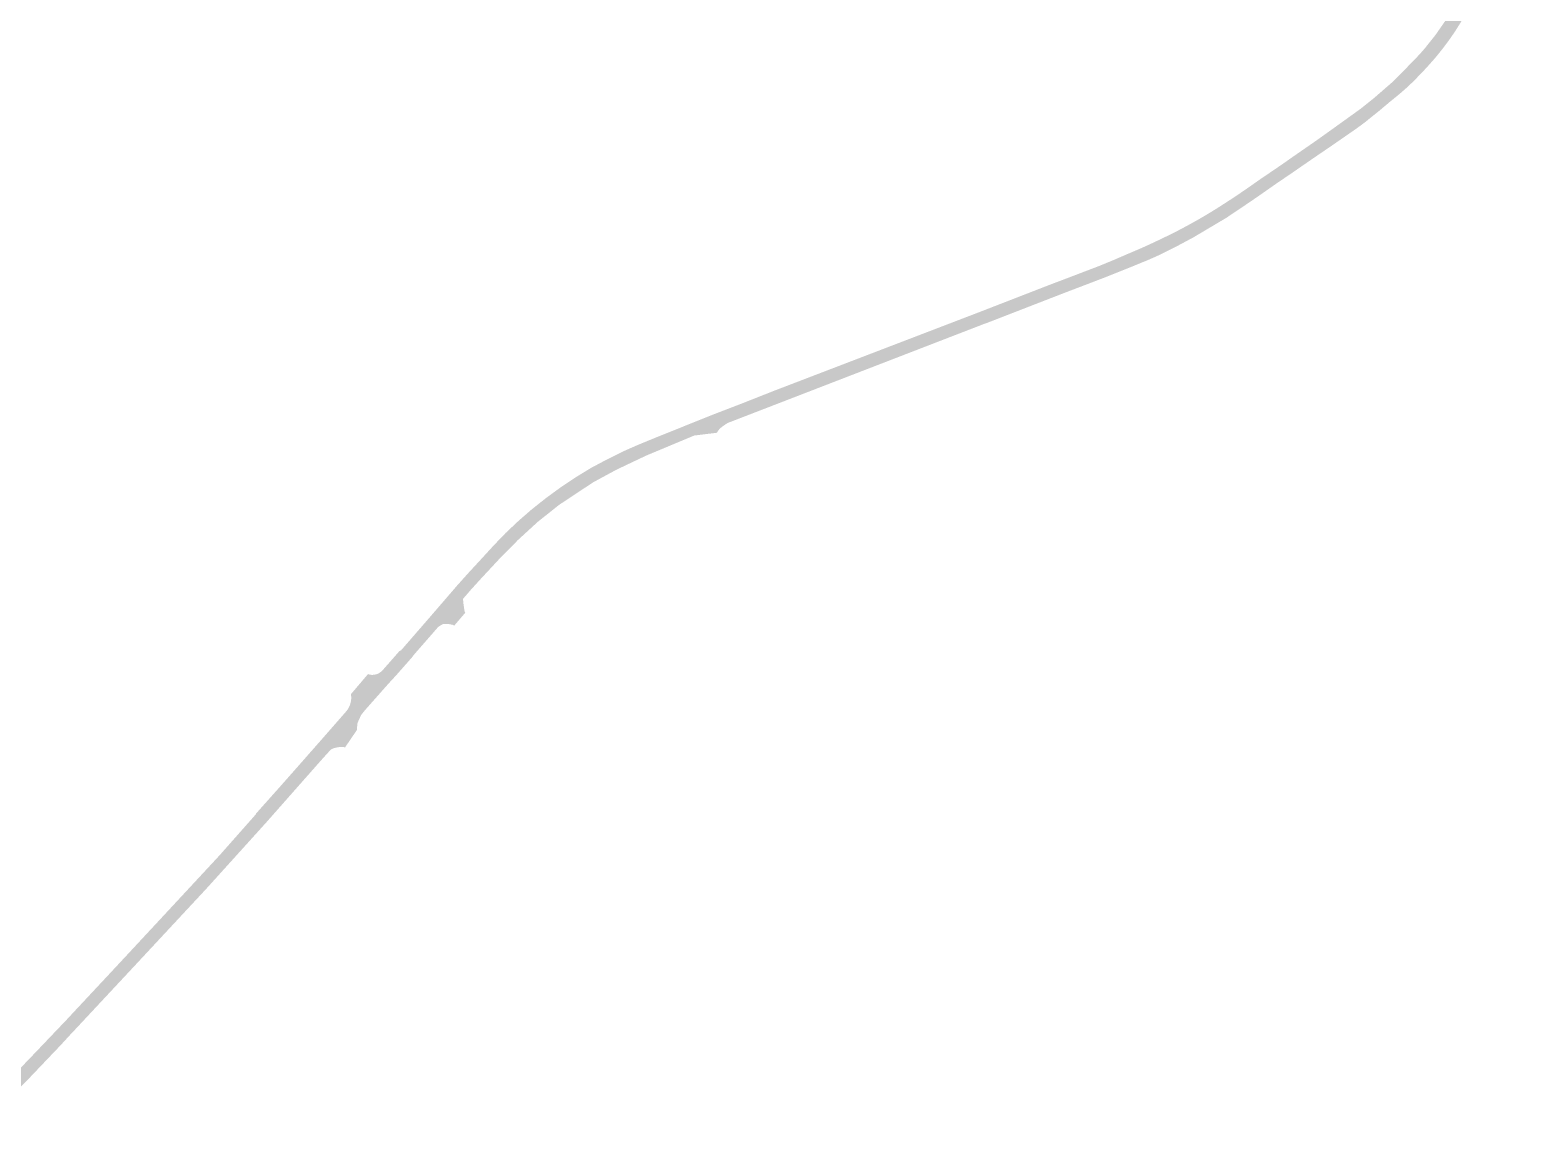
# Model space of a CAD drawing. Header units: inches. Extents: x 96822 to 101067, y 435686 to 441786.
# Drawn here: x 98478 to 99236, y 436042 to 436601 of the extents above; entities that cross this region are included whole.
import ezdxf

# ---------------------------------------------------------------- set-up
doc = ezdxf.new("R2010")
doc.units = ezdxf.units.IN
doc.header["$MEASUREMENT"] = 0

msp = doc.modelspace()

# ---------------------------------------------------------------- hatches: boundary and pattern name
for points in [[(99184.42, 436573.82), (99181.91, 436571.43), (99178.18, 436568.16), (99172.7, 436563.69), (99168.16, 436559.86), (99167.17, 436559.03), (99162.58, 436555.37), (99160.63, 436553.77), (99156.43, 436550.65), (99152.8, 436548.13), (99143.18, 436541.47), (99133.41, 436534.81), (99125.68, 436529.46), (99122.2, 436535), (99123.08, 436535.63), (99134.89, 436543.8), (99140.57, 436547.84), (99152.19, 436556.19), (99158.23, 436560.55), (99164.95, 436565.93), (99174.04, 436573.82), (99176.52, 436576.18), (99178.94, 436578.59), (99181.31, 436581.06), (99182.92, 436582.8), (99185.01, 436584.87), (99187.04, 436587), (99189.03, 436589.17), (99190.97, 436591.38), (99196.51, 436598.35), (99201.16, 436605.05), (99202.5, 436607.37), (99206.2, 436613.8), (99210.82, 436622.98), (99213.8, 436630.32), (99213.91, 436630.6), (99213.77, 436630.94), (99213.44, 436631.14), (99213, 436630.96), (99213.56, 436631.68), (99213.91, 436632.18), (99214.24, 436632.85), (99214.68, 436633.82), (99215.13, 436634.94), (99215.61, 436636.24), (99215.97, 436637.25), (99216.21, 436638.19), (99216.56, 436638.46), (99217.01, 436639), (99217.35, 436639.84), (99218.22, 436642.47), (99219.42, 436646.87), (99220.19, 436649.98), (99220.87, 436652.74), (99222.13, 436658.93), (99223.43, 436666.12), (99224.01, 436670.73), (99224.51, 436676.46), (99224.97, 436685.02), (99225.13, 436688.91), (99236.19, 436687.56), (99234.39, 436675.33), (99233.81, 436675.46), (99233.09, 436675.27), (99232.48, 436674.93), (99232.08, 436674.5), (99231.83, 436673.97), (99231.71, 436672.26), (99230.86, 436666.46), (99229.8, 436660.11), (99228.38, 436652.84), (99227.72, 436649.98), (99227.34, 436647.91), (99225.73, 436642.05), (99223.92, 436636.16), (99222.96, 436633.12), (99221.9, 436630.1), (99221.5, 436629.01), (99221.08, 436627.92), (99220.15, 436625.61), (99219.16, 436623.32), (99218.13, 436621.05), (99217.04, 436618.81), (99216.19, 436617.1), (99213.95, 436612.75), (99209.61, 436605.12), (99206.86, 436600.73), (99205.24, 436598.31), (99203.57, 436595.91), (99201.85, 436593.55), (99200.09, 436591.23), (99198.28, 436588.94), (99196.42, 436586.68), (99195.41, 436585.51), (99191.85, 436581.51), (99188.19, 436577.62), (99184.42, 436573.82)], [(99027.01, 436474.08), (99016.91, 436470.21), (99008.27, 436466.92), (99000.03, 436463.73), (98966.49, 436450.71), (98966.04, 436450.6), (98951.34, 436444.92), (98949.03, 436451.05), (98963.63, 436456.65), (99000.03, 436470.78), (99008.69, 436474.05), (99016.09, 436476.89), (99024.48, 436480.08), (99031.99, 436483.18), (99038.75, 436486.11), (99046.43, 436489.38), (99050.35, 436491.17), (99055.76, 436493.72), (99060.87, 436496.19), (99065.8, 436498.7), (99070.68, 436501.32), (99075.51, 436504.03), (99080.28, 436506.83), (99085, 436509.74), (99085.48, 436510.05), (99086.13, 436510.46), (99086.66, 436510.8), (99087.41, 436511.29), (99088.18, 436511.78), (99088.86, 436512.22), (99089.3, 436512.51), (99089.92, 436512.91), (99090.64, 436513.38), (99091.13, 436513.7), (99091.78, 436514.12), (99092.33, 436514.49), (99092.87, 436514.84), (99093.34, 436515.16), (99093.77, 436515.44), (99094.36, 436515.84), (99094.79, 436516.12), (99095.28, 436516.45), (99095.77, 436516.78), (99096.32, 436517.15), (99096.92, 436517.56), (99097.63, 436518.04), (99098.47, 436518.61), (99099.12, 436519.06), (99099.86, 436519.56), (99100.27, 436519.85), (99100.87, 436520.27), (99101.33, 436520.58), (99101.77, 436520.89), (99102.2, 436521.19), (99106.38, 436524.14), (99112.65, 436528.4), (99118.19, 436532.17), (99122.2, 436535), (99125.68, 436529.46), (99122.69, 436527.4), (99115.26, 436522.35), (99104.93, 436515.13), (99096.9, 436509.67), (99089.58, 436504.76), (99072.73, 436494.75), (99071.99, 436494.35), (99064.24, 436490.2), (99056.37, 436486.27), (99054.65, 436485.44), (99053.95, 436485.11), (99049.66, 436483.22), (99041.26, 436479.77), (99027.01, 436474.08)], [(98951.34, 436444.92), (98834.59, 436399.8), (98833.73, 436399.24), (98832.88, 436398.66), (98832.04, 436398.06), (98831.08, 436397.33), (98830.82, 436397.07), (98830.59, 436396.84), (98830.38, 436396.6), (98830.18, 436396.36), (98829.98, 436396.11), (98829.8, 436395.85), (98829.62, 436395.58), (98829.45, 436395.32), (98829.29, 436395.04), (98829.18, 436394.83), (98817.56, 436393.41), (98807.14, 436389.06), (98792.95, 436383.13), (98785.51, 436379.6), (98782.39, 436385.81), (98788.71, 436388.6), (98799.65, 436393.08), (98826.87, 436404), (98841.79, 436409.75), (98859.09, 436416.57), (98875.66, 436422.92), (98949.03, 436451.05), (98951.34, 436444.92)], [(98699.37, 436309.8), (98699.66, 436306.91), (98700.21, 436303.33), (98700.5, 436302.77), (98700.18, 436302.39), (98698.11, 436299.98), (98694.89, 436296.22), (98694.04, 436296.65), (98692.39, 436296.97), (98690.52, 436297.12), (98689.08, 436296.98), (98687.72, 436296.21), (98686.66, 436295.5), (98683.55, 436291.92), (98678.69, 436296.24), (98680.33, 436298.13), (98681.94, 436299.98), (98692.07, 436311.73), (98696.24, 436316.57), (98702.08, 436323.1), (98708.54, 436330.1), (98715.06, 436337.22), (98721.17, 436343.58), (98727.72, 436349.76), (98734.41, 436355.58), (98741.85, 436361.49), (98749.17, 436366.82), (98756.82, 436371.97), (98764.86, 436376.88), (98772.73, 436381.06), (98781.22, 436385.29), (98782.39, 436385.81), (98785.51, 436379.6), (98777.61, 436375.84), (98765.91, 436369.5), (98748.59, 436358.03), (98737.65, 436349.33), (98727.53, 436340.06), (98718.08, 436330.47), (98708.5, 436320.17), (98703.43, 436314.6), (98699.48, 436310.01), (98699.37, 436309.8)], [(98683.55, 436291.92), (98676.27, 436283.59), (98671.4, 436287.84), (98678.69, 436296.24), (98683.55, 436291.92)], [(98645.23, 436242.99), (98639.32, 436234.29), (98639.09, 436233.96), (98638.72, 436234.05), (98637.18, 436234.21), (98635.91, 436234.09), (98634.46, 436233.85), (98633.03, 436233.43), (98631.75, 436232.77), (98626.77, 436227.27), (98621.64, 436231.79), (98626.02, 436236.77), (98630.38, 436241.75), (98636.18, 436248.38), (98639.48, 436252.14), (98639.65, 436252.34), (98639.82, 436252.55), (98639.98, 436252.75), (98640.14, 436252.97), (98640.29, 436253.18), (98640.58, 436253.61), (98640.78, 436253.95), (98641.02, 436254.41), (98641.2, 436254.77), (98641.31, 436255.01), (98641.41, 436255.25), (98641.51, 436255.49), (98641.64, 436255.86), (98641.77, 436256.24), (98641.84, 436256.49), (98641.91, 436256.75), (98641.97, 436257.01), (98642.05, 436257.38), (98642.12, 436257.76), (98642.16, 436258.02), (98642.19, 436258.28), (98642.22, 436258.63), (98642.23, 436258.95), (98642.23, 436259.15), (98642.23, 436259.35), (98642.22, 436259.71), (98642.21, 436260.07), (98642.07, 436261.16), (98650.81, 436271.44), (98651.48, 436271.21), (98651.66, 436271.17), (98651.9, 436271.13), (98652.14, 436271.09), (98652.39, 436271.07), (98652.63, 436271.05), (98652.88, 436271.04), (98653.12, 436271.04), (98653.37, 436271.05), (98653.59, 436271.07), (98653.86, 436271.09), (98654.09, 436271.13), (98654.33, 436271.17), (98654.57, 436271.21), (98654.8, 436271.27), (98655.03, 436271.34), (98655.26, 436271.41), (98655.49, 436271.49), (98655.72, 436271.58), (98655.94, 436271.68), (98656.14, 436271.78), (98656.39, 436271.92), (98656.64, 436272.06), (98656.88, 436272.22), (98657.11, 436272.38), (98657.34, 436272.55), (98657.57, 436272.73), (98657.78, 436272.92), (98657.99, 436273.12), (98658.2, 436273.32), (98658.38, 436273.52), (98661.27, 436276.8), (98663.12, 436278.91), (98667.01, 436283.35), (98667.2, 436283.25), (98667.54, 436283.63), (98667.65, 436283.53), (98671.4, 436287.84), (98676.27, 436283.59), (98674.45, 436281.49), (98673.06, 436279.71), (98666.32, 436272.07), (98664.98, 436270.56), (98661.56, 436266.86), (98652.58, 436256.72), (98651.74, 436255.76), (98649.1, 436252.78), (98647.27, 436250.46), (98645.46, 436246.48), (98645.13, 436243.48), (98645.23, 436242.99)], [(98626.77, 436227.27), (98619.04, 436218.51), (98613.92, 436223.02), (98617.9, 436227.53), (98621.64, 436231.79), (98626.77, 436227.27)], [(98598.98, 436195.77), (98574.1, 436168.23), (98569.12, 436172.49), (98574.97, 436178.8), (98593.66, 436199.94), (98593.53, 436200.06), (98605.48, 436213.46), (98613.1, 436222.08), (98613.92, 436223.02), (98619.04, 436218.51), (98598.98, 436195.77)], [(98493.54, 436081.5), (98477.92, 436065.1), (98467.94, 436055.03), (98456.71, 436044.97), (98453.41, 436042.25), (98449.12, 436047.76), (98454.59, 436052.28), (98467.3, 436064.11), (98476.46, 436073.39), (98496.81, 436094.75), (98500.03, 436098.22), (98518.3, 436117.78), (98532.56, 436133.11), (98569.12, 436172.49), (98574.1, 436168.23), (98568.06, 436161.55), (98534.05, 436124.99), (98529.7, 436120.32), (98519.62, 436109.51), (98519.52, 436109.41), (98519.44, 436109.32), (98512.78, 436102.18), (98499.96, 436088.45), (98499.83, 436088.34), (98499.66, 436088.19), (98499.5, 436088.03), (98499.35, 436087.87), (98499.2, 436087.7), (98499.06, 436087.52), (98498.95, 436087.39), (98493.54, 436081.5)]]:
    msp.add_hatch(color=256).paths.add_polyline_path(points, flags=0)

doc.saveas('drawing.dxf')
